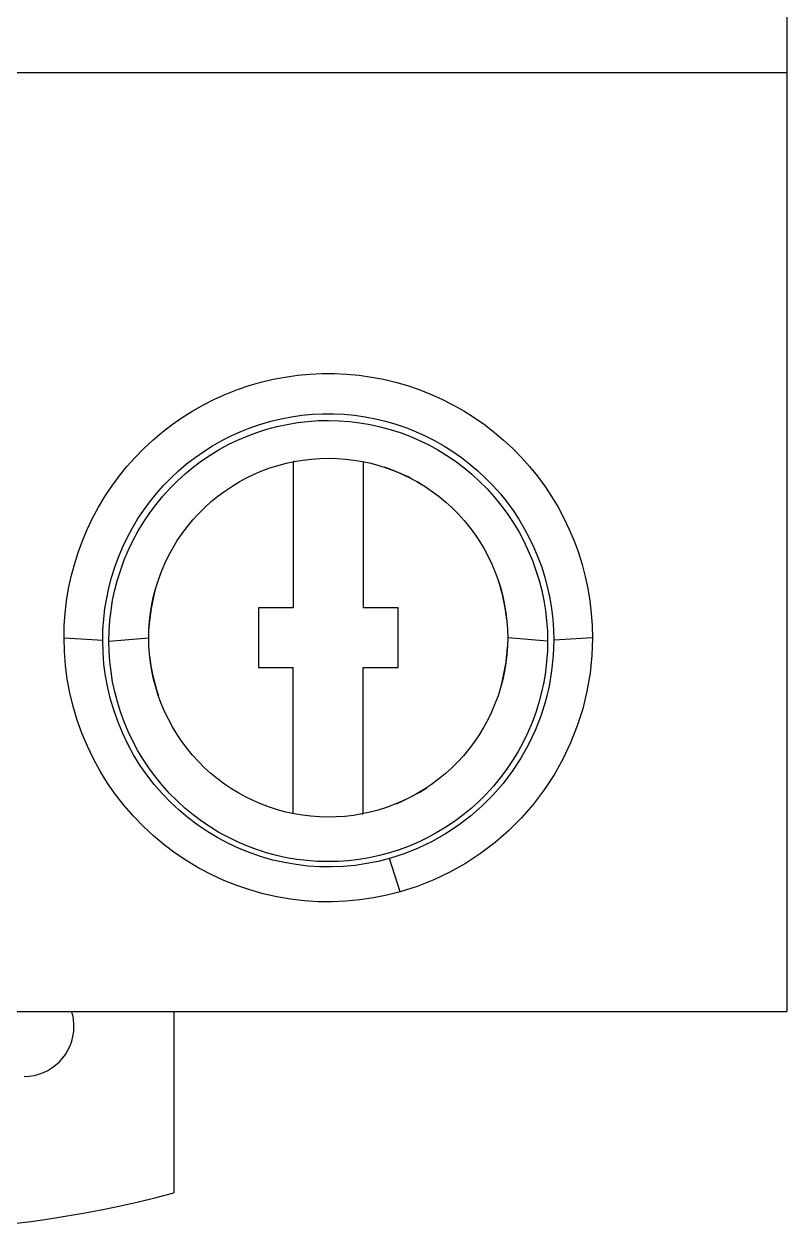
# Model space of a CAD drawing. Header units: millimetres. Extents: x 1019 to 1519, y 1262 to 1448.
# Drawn here: x 1201.335 to 1202.865, y 1263.732 to 1266.153 of the extents above; entities that cross this region are included whole.
import ezdxf

# ---------------------------------------------------------------- set-up
doc = ezdxf.new("R2010")
doc.units = ezdxf.units.MM

msp = doc.modelspace()

# ---------------------------------------------------------------- linework, layer by layer
for p, q in [((1202.8649, 1266.2619), (1202.8649, 1266.0559)), ((1195.6949, 1266.0559), (1202.8649, 1266.0559)), ((1202.8649, 1266.0559), (1202.8649, 1264.1719)), ((1201.8342, 1265.4402), (1201.8585, 1265.4448)), ((1201.8585, 1265.4448), (1201.8831, 1265.4483)), ((1201.8831, 1265.4483), (1201.9078, 1265.4506)), ((1201.9078, 1265.4506), (1201.9326, 1265.4518)), ((1201.9326, 1265.4518), (1201.9574, 1265.4518)), ((1201.9574, 1265.4518), (1201.9821, 1265.4506)), ((1201.9821, 1265.4506), (1202.0068, 1265.4483)), ((1202.0068, 1265.4483), (1202.0314, 1265.4448)), ((1202.0314, 1265.4448), (1202.0558, 1265.4402)), ((1201.7627, 1265.4196), (1201.7862, 1265.4276)), ((1201.7862, 1265.4276), (1201.81, 1265.4345)), ((1201.81, 1265.4345), (1201.8342, 1265.4402)), ((1202.0558, 1265.4402), (1202.0799, 1265.4345)), ((1202.0799, 1265.4345), (1202.1037, 1265.4276)), ((1202.1037, 1265.4276), (1202.1272, 1265.4196)), ((1201.6948, 1265.3892), (1201.717, 1265.4004)), ((1201.717, 1265.4004), (1201.7396, 1265.4105)), ((1201.7396, 1265.4105), (1201.7627, 1265.4196)), ((1202.1272, 1265.4196), (1202.1503, 1265.4105)), ((1202.1503, 1265.4105), (1202.173, 1265.4004)), ((1202.173, 1265.4004), (1202.1951, 1265.3892)), ((1201.6522, 1265.3637), (1201.6732, 1265.377)), ((1201.6732, 1265.377), (1201.6948, 1265.3892)), ((1202.1951, 1265.3892), (1202.2167, 1265.3769)), ((1202.2167, 1265.3769), (1202.2377, 1265.3637)), ((1201.6121, 1265.3344), (1201.6318, 1265.3495)), ((1201.6318, 1265.3495), (1201.6522, 1265.3637)), ((1201.7894, 1265.3434), (1201.8095, 1265.3502)), ((1201.8095, 1265.3502), (1201.8298, 1265.3561)), ((1201.8298, 1265.3561), (1201.8504, 1265.3611)), ((1201.842, 1265.3455), (1201.8624, 1265.3499)), ((1201.8504, 1265.3611), (1201.8712, 1265.365)), ((1201.8624, 1265.3499), (1201.883, 1265.3534)), ((1201.8712, 1265.365), (1201.8922, 1265.368)), ((1201.883, 1265.3534), (1201.9038, 1265.3558)), ((1201.8922, 1265.368), (1201.9132, 1265.37)), ((1201.9038, 1265.3558), (1201.9247, 1265.3573)), ((1201.9132, 1265.37), (1201.9344, 1265.371)), ((1201.9247, 1265.3573), (1201.9457, 1265.3578)), ((1201.9344, 1265.371), (1201.9555, 1265.371)), ((1201.9457, 1265.3578), (1201.9666, 1265.3572)), ((1201.9555, 1265.371), (1201.9767, 1265.37)), ((1201.9666, 1265.3572), (1201.9875, 1265.3557)), ((1201.9767, 1265.37), (1201.9977, 1265.368)), ((1201.9875, 1265.3557), (1202.0083, 1265.3532)), ((1201.9977, 1265.368), (1202.0187, 1265.365)), ((1202.0083, 1265.3532), (1202.0289, 1265.3496)), ((1202.0187, 1265.365), (1202.0395, 1265.361)), ((1202.0289, 1265.3496), (1202.0492, 1265.3452)), ((1202.0395, 1265.361), (1202.0601, 1265.3561)), ((1202.0601, 1265.3561), (1202.0804, 1265.3502)), ((1202.0804, 1265.3502), (1202.1005, 1265.3434)), ((1202.2377, 1265.3637), (1202.2581, 1265.3495)), ((1202.2581, 1265.3495), (1202.2778, 1265.3343)), ((1201.5931, 1265.3183), (1201.6121, 1265.3344)), ((1201.7315, 1265.3173), (1201.7504, 1265.3269)), ((1201.7504, 1265.3269), (1201.7697, 1265.3356)), ((1201.7632, 1265.3183), (1201.7824, 1265.3265)), ((1201.7697, 1265.3356), (1201.7894, 1265.3434)), ((1201.7824, 1265.3265), (1201.8019, 1265.3337)), ((1201.8019, 1265.3337), (1201.8218, 1265.3401)), ((1201.8218, 1265.3401), (1201.842, 1265.3455)), ((1202.0492, 1265.3452), (1202.0694, 1265.3397)), ((1202.0694, 1265.3397), (1202.0892, 1265.3333)), ((1202.0892, 1265.3333), (1202.1087, 1265.326)), ((1202.1005, 1265.3434), (1202.1202, 1265.3356)), ((1202.1087, 1265.326), (1202.1278, 1265.3177)), ((1202.1202, 1265.3356), (1202.1395, 1265.3269)), ((1202.1395, 1265.3269), (1202.1584, 1265.3173)), ((1202.2778, 1265.3343), (1202.2968, 1265.3183)), ((1201.5575, 1265.2836), (1201.5749, 1265.3014)), ((1201.5749, 1265.3014), (1201.5931, 1265.3183)), ((1201.6951, 1265.2955), (1201.7131, 1265.3069)), ((1201.7083, 1265.2884), (1201.7262, 1265.2992)), ((1201.7131, 1265.3069), (1201.7315, 1265.3173)), ((1201.7262, 1265.2992), (1201.7445, 1265.3092)), ((1201.7445, 1265.3092), (1201.7632, 1265.3183)), ((1202.1278, 1265.3177), (1202.1465, 1265.3086)), ((1202.1465, 1265.3086), (1202.1648, 1265.2985)), ((1202.1584, 1265.3173), (1202.1768, 1265.3068)), ((1202.1768, 1265.3068), (1202.1948, 1265.2955)), ((1202.2968, 1265.3183), (1202.315, 1265.3013)), ((1202.315, 1265.3013), (1202.3324, 1265.2836)), ((1201.541, 1265.265), (1201.5575, 1265.2836)), ((1201.6609, 1265.2704), (1201.6777, 1265.2834)), ((1201.6742, 1265.2641), (1201.691, 1265.2766)), ((1201.6777, 1265.2834), (1201.6951, 1265.2955)), ((1201.691, 1265.2766), (1201.7083, 1265.2884)), ((1201.8607, 1265.2719), (1201.8774, 1265.2755)), ((1201.8749, 1265.2751), (1201.8749, 1264.9819)), ((1201.8774, 1265.2755), (1201.8943, 1265.2783)), ((1201.8943, 1265.2783), (1201.9113, 1265.2803)), ((1201.9113, 1265.2803), (1201.9284, 1265.2815)), ((1201.9284, 1265.2815), (1201.9455, 1265.2819)), ((1201.9455, 1265.2819), (1201.9627, 1265.2815)), ((1201.9627, 1265.2815), (1201.9798, 1265.2802)), ((1201.9798, 1265.2802), (1201.9967, 1265.2782)), ((1201.9967, 1265.2782), (1202.0136, 1265.2753)), ((1202.0136, 1265.2753), (1202.0303, 1265.2717)), ((1202.0149, 1265.2751), (1202.0149, 1264.9819)), ((1202.1648, 1265.2985), (1202.1826, 1265.2876)), ((1202.1826, 1265.2876), (1202.2, 1265.2758)), ((1202.1948, 1265.2955), (1202.2122, 1265.2833)), ((1202.2, 1265.2758), (1202.2168, 1265.2632)), ((1202.2122, 1265.2833), (1202.229, 1265.2703)), ((1202.3324, 1265.2836), (1202.3489, 1265.265)), ((1201.5253, 1265.2457), (1201.541, 1265.265)), ((1201.6292, 1265.2421), (1201.6448, 1265.2566)), ((1201.6424, 1265.2365), (1201.658, 1265.2507)), ((1201.6448, 1265.2566), (1201.6609, 1265.2704)), ((1201.658, 1265.2507), (1201.6742, 1265.2641)), ((1201.7963, 1265.2498), (1201.8119, 1265.2565)), ((1201.8119, 1265.2565), (1201.8279, 1265.2624)), ((1201.8279, 1265.2624), (1201.8442, 1265.2675)), ((1201.8442, 1265.2675), (1201.8607, 1265.2719)), ((1202.0303, 1265.2717), (1202.0467, 1265.2672)), ((1202.0467, 1265.2672), (1202.063, 1265.262)), ((1202.063, 1265.262), (1202.0789, 1265.2561)), ((1202.0789, 1265.2561), (1202.0945, 1265.2494)), ((1202.2168, 1265.2632), (1202.233, 1265.2497)), ((1202.229, 1265.2703), (1202.2451, 1265.2566)), ((1202.2451, 1265.2566), (1202.2607, 1265.2421)), ((1202.3489, 1265.265), (1202.3646, 1265.2457)), ((1201.5106, 1265.2257), (1201.5253, 1265.2457)), ((1201.6003, 1265.211), (1201.6144, 1265.2269)), ((1201.6144, 1265.2269), (1201.6292, 1265.2421)), ((1201.6274, 1265.2215), (1201.6424, 1265.2365)), ((1201.7514, 1265.2255), (1201.766, 1265.2343)), ((1201.766, 1265.2343), (1201.7809, 1265.2424)), ((1201.7809, 1265.2424), (1201.7963, 1265.2498)), ((1202.0945, 1265.2494), (1202.1099, 1265.2419)), ((1202.1099, 1265.2419), (1202.1248, 1265.2338)), ((1202.1248, 1265.2338), (1202.1394, 1265.2249)), ((1202.233, 1265.2497), (1202.2486, 1265.2354)), ((1202.2486, 1265.2354), (1202.2636, 1265.2204)), ((1202.2607, 1265.2421), (1202.2755, 1265.2268)), ((1202.2755, 1265.2268), (1202.2896, 1265.2109)), ((1202.3646, 1265.2457), (1202.3793, 1265.2256)), ((1201.484, 1265.1836), (1201.4968, 1265.2049)), ((1201.4968, 1265.2049), (1201.5106, 1265.2257)), ((1201.5869, 1265.1944), (1201.6003, 1265.211)), ((1201.5995, 1265.1894), (1201.6131, 1265.2058)), ((1201.6131, 1265.2058), (1201.6274, 1265.2215)), ((1201.7101, 1265.1948), (1201.7234, 1265.2057)), ((1201.7234, 1265.2057), (1201.7372, 1265.2159)), ((1201.7372, 1265.2159), (1201.7514, 1265.2255)), ((1202.1394, 1265.2249), (1202.1536, 1265.2153)), ((1202.1536, 1265.2153), (1202.1674, 1265.205)), ((1202.1674, 1265.205), (1202.1806, 1265.194)), ((1202.2636, 1265.2204), (1202.2779, 1265.2045)), ((1202.2779, 1265.2045), (1202.2914, 1265.188)), ((1202.2896, 1265.2109), (1202.303, 1265.1944)), ((1202.3793, 1265.2256), (1202.3931, 1265.2049)), ((1202.3931, 1265.2049), (1202.4059, 1265.1835)), ((1201.4722, 1265.1616), (1201.484, 1265.1836)), ((1201.5743, 1265.1772), (1201.5869, 1265.1944)), ((1201.5868, 1265.1722), (1201.5995, 1265.1894)), ((1201.6851, 1265.1711), (1201.6974, 1265.1833)), ((1201.6974, 1265.1833), (1201.7101, 1265.1948)), ((1202.1806, 1265.194), (1202.1934, 1265.1824)), ((1202.1934, 1265.1824), (1202.2057, 1265.1702)), ((1202.2914, 1265.188), (1202.3041, 1265.1708)), ((1202.303, 1265.1944), (1202.3156, 1265.1772)), ((1202.4059, 1265.1835), (1202.4177, 1265.1616)), ((1201.4615, 1265.1391), (1201.4722, 1265.1616)), ((1201.5516, 1265.1411), (1201.5626, 1265.1594)), ((1201.5626, 1265.1594), (1201.5743, 1265.1772)), ((1201.5637, 1265.1362), (1201.5748, 1265.1545)), ((1201.5748, 1265.1545), (1201.5868, 1265.1722)), ((1201.6623, 1265.1449), (1201.6734, 1265.1583)), ((1201.6734, 1265.1583), (1201.6851, 1265.1711)), ((1202.2057, 1265.1702), (1202.2173, 1265.1573)), ((1202.2173, 1265.1573), (1202.2284, 1265.1438)), ((1202.3041, 1265.1708), (1202.316, 1265.153)), ((1202.3156, 1265.1772), (1202.3273, 1265.1594)), ((1202.3273, 1265.1594), (1202.3383, 1265.1411)), ((1202.4177, 1265.1616), (1202.4284, 1265.1391)), ((1201.4518, 1265.1162), (1201.4615, 1265.1391)), ((1201.5416, 1265.1223), (1201.5516, 1265.1411)), ((1201.5535, 1265.1173), (1201.5637, 1265.1362)), ((1201.6421, 1265.1166), (1201.6519, 1265.131)), ((1201.6519, 1265.131), (1201.6623, 1265.1449)), ((1202.2284, 1265.1438), (1202.2388, 1265.1298)), ((1202.2388, 1265.1298), (1202.2486, 1265.1154)), ((1202.316, 1265.153), (1202.327, 1265.1346)), ((1202.327, 1265.1346), (1202.3371, 1265.1157)), ((1202.3383, 1265.1411), (1202.3483, 1265.1223)), ((1202.4284, 1265.1391), (1202.4381, 1265.1161)), ((1201.4432, 1265.0928), (1201.4518, 1265.1162)), ((1201.5324, 1265.1031), (1201.5416, 1265.1223)), ((1201.5442, 1265.098), (1201.5535, 1265.1173)), ((1201.633, 1265.1017), (1201.6421, 1265.1166)), ((1202.2486, 1265.1154), (1202.2576, 1265.1004)), ((1202.3371, 1265.1157), (1202.3463, 1265.0964)), ((1202.3483, 1265.1223), (1202.3575, 1265.103)), ((1202.4381, 1265.1161), (1202.4467, 1265.0927)), ((1201.4357, 1265.069), (1201.4432, 1265.0928)), ((1201.5168, 1265.0633), (1201.5241, 1265.0834)), ((1201.5241, 1265.0834), (1201.5324, 1265.1031)), ((1201.5359, 1265.0783), (1201.5442, 1265.098)), ((1201.6171, 1265.0706), (1201.6247, 1265.0863)), ((1201.6247, 1265.0863), (1201.633, 1265.1017)), ((1202.2576, 1265.1004), (1202.2658, 1265.085)), ((1202.2658, 1265.085), (1202.2733, 1265.0693)), ((1202.3463, 1265.0964), (1202.3545, 1265.0768)), ((1202.3575, 1265.103), (1202.3657, 1265.0833)), ((1202.3657, 1265.0833), (1202.3731, 1265.0633)), ((1202.4467, 1265.0927), (1202.4541, 1265.0689)), ((1201.4294, 1265.0449), (1201.4357, 1265.069)), ((1201.5104, 1265.0429), (1201.5168, 1265.0633)), ((1201.5222, 1265.0381), (1201.5286, 1265.0583)), ((1201.5286, 1265.0583), (1201.5359, 1265.0783)), ((1201.6103, 1265.0546), (1201.6171, 1265.0706)), ((1202.2733, 1265.0693), (1202.2801, 1265.0534)), ((1202.3545, 1265.0768), (1202.3617, 1265.0569)), ((1202.3617, 1265.0569), (1202.368, 1265.0369)), ((1202.3731, 1265.0633), (1202.3795, 1265.0429)), ((1202.4541, 1265.0689), (1202.4605, 1265.0448)), ((1201.4242, 1265.0205), (1201.4294, 1265.0449)), ((1201.505, 1265.0222), (1201.5104, 1265.0429)), ((1201.5169, 1265.0177), (1201.5222, 1265.0381)), ((1201.5991, 1265.0219), (1201.6043, 1265.0383)), ((1201.6043, 1265.0383), (1201.6103, 1265.0546)), ((1202.2801, 1265.0534), (1202.286, 1265.0372)), ((1202.286, 1265.0372), (1202.2911, 1265.021)), ((1202.368, 1265.0369), (1202.3732, 1265.0168)), ((1202.3795, 1265.0429), (1202.3849, 1265.0222)), ((1202.4605, 1265.0448), (1202.4657, 1265.0205)), ((1201.4201, 1264.996), (1201.4242, 1265.0205)), ((1201.5005, 1265.0013), (1201.505, 1265.0222)), ((1201.5125, 1264.9972), (1201.5169, 1265.0177)), ((1201.5947, 1265.0053), (1201.5991, 1265.0219)), ((1202.2911, 1265.021), (1202.2953, 1265.0046)), ((1202.3732, 1265.0168), (1202.3774, 1264.9965)), ((1202.3849, 1265.0222), (1202.3893, 1265.0013)), ((1202.4657, 1265.0205), (1202.4697, 1264.9959)), ((1201.4172, 1264.9713), (1201.4201, 1264.996)), ((1201.4971, 1264.9803), (1201.5005, 1265.0013)), ((1201.5092, 1264.9767), (1201.5125, 1264.9972)), ((1201.5884, 1264.972), (1201.5912, 1264.9887)), ((1201.5912, 1264.9887), (1201.5947, 1265.0053)), ((1202.2953, 1265.0046), (1202.2988, 1264.9881)), ((1202.2988, 1264.9881), (1202.3015, 1264.9716)), ((1202.3774, 1264.9965), (1202.3807, 1264.9762)), ((1202.3893, 1265.0013), (1202.3928, 1264.9803)), ((1202.4697, 1264.9959), (1202.4726, 1264.9713)), ((1201.4155, 1264.9466), (1201.4172, 1264.9713)), ((1201.4946, 1264.9591), (1201.4971, 1264.9803)), ((1201.5068, 1264.9561), (1201.5092, 1264.9767)), ((1201.5865, 1264.9553), (1201.5884, 1264.972)), ((1201.8049, 1264.9819), (1201.8049, 1264.8619)), ((1201.8749, 1264.9819), (1201.8049, 1264.9819)), ((1202.0849, 1264.9819), (1202.0149, 1264.9819)), ((1202.0849, 1264.8619), (1202.0849, 1264.9819)), ((1202.3015, 1264.9716), (1202.3034, 1264.955)), ((1202.3807, 1264.9762), (1202.3831, 1264.9559)), ((1202.3928, 1264.9803), (1202.3953, 1264.9591)), ((1202.4726, 1264.9713), (1202.4744, 1264.9466)), ((1201.4149, 1264.9219), (1201.4155, 1264.9466)), ((1201.4926, 1264.9168), (1201.4931, 1264.9379)), ((1201.4931, 1264.9379), (1201.4946, 1264.9591)), ((1201.5049, 1264.9152), (1201.5054, 1264.9356)), ((1201.5054, 1264.9356), (1201.5068, 1264.9561)), ((1201.5849, 1264.9219), (1201.5853, 1264.9386)), ((1201.5853, 1264.9386), (1201.5865, 1264.9553)), ((1202.3034, 1264.955), (1202.3045, 1264.9385)), ((1202.3045, 1264.9385), (1202.3049, 1264.9219)), ((1202.3831, 1264.9559), (1202.3845, 1264.9355)), ((1202.3845, 1264.9355), (1202.3849, 1264.9152)), ((1202.3953, 1264.9591), (1202.3968, 1264.9379)), ((1202.3968, 1264.9379), (1202.3972, 1264.9168)), ((1202.4744, 1264.9466), (1202.4749, 1264.9219)), ((1201.4156, 1264.8942), (1201.4149, 1264.9219)), ((1201.4149, 1264.9219), (1201.4926, 1264.9168)), ((1201.4932, 1264.893), (1201.4926, 1264.9168)), ((1201.5049, 1264.9152), (1201.5849, 1264.9219)), ((1201.5054, 1264.8947), (1201.505, 1264.9152)), ((1201.5853, 1264.9053), (1201.5849, 1264.9219)), ((1202.3049, 1264.9219), (1202.3045, 1264.9052)), ((1202.3849, 1264.9152), (1202.3049, 1264.9219)), ((1202.3849, 1264.9152), (1202.3845, 1264.8946)), ((1202.3972, 1264.9168), (1202.3962, 1264.8861)), ((1202.4749, 1264.9219), (1202.3972, 1264.9168)), ((1202.4749, 1264.9219), (1202.4738, 1264.8862)), ((1201.4178, 1264.8664), (1201.4156, 1264.8942)), ((1201.4951, 1264.8691), (1201.4932, 1264.893)), ((1201.5068, 1264.8743), (1201.5054, 1264.8947)), ((1201.5865, 1264.8887), (1201.5853, 1264.9053)), ((1201.5884, 1264.8721), (1201.5865, 1264.8887)), ((1202.3034, 1264.8885), (1202.3014, 1264.8717)), ((1202.3045, 1264.9052), (1202.3034, 1264.8885)), ((1202.3845, 1264.8946), (1202.383, 1264.874)), ((1201.4215, 1264.8387), (1201.4178, 1264.8664)), ((1201.4982, 1264.8453), (1201.4951, 1264.8691)), ((1201.5092, 1264.8539), (1201.5068, 1264.8743)), ((1201.5911, 1264.8555), (1201.5884, 1264.8721)), ((1202.3014, 1264.8717), (1202.2987, 1264.855)), ((1202.383, 1264.874), (1202.3806, 1264.8534)), ((1202.3962, 1264.8861), (1202.3931, 1264.8554)), ((1202.4738, 1264.8862), (1202.4701, 1264.8504)), ((1201.4267, 1264.8111), (1201.4215, 1264.8387)), ((1201.5027, 1264.8216), (1201.4982, 1264.8453)), ((1201.5125, 1264.8335), (1201.5092, 1264.8539)), ((1201.5946, 1264.839), (1201.5911, 1264.8555)), ((1201.5989, 1264.8225), (1201.5946, 1264.839)), ((1201.8049, 1264.8619), (1201.8749, 1264.8619)), ((1201.8749, 1264.5688), (1201.8749, 1264.8619)), ((1202.0149, 1264.5688), (1202.0149, 1264.8619)), ((1202.0149, 1264.8619), (1202.0849, 1264.8619)), ((1202.2987, 1264.855), (1202.2951, 1264.8383)), ((1202.3806, 1264.8534), (1202.3773, 1264.8328)), ((1202.3931, 1264.8554), (1202.3879, 1264.8248)), ((1202.4701, 1264.8504), (1202.464, 1264.8147)), ((1201.5083, 1264.7981), (1201.5027, 1264.8216)), ((1201.5168, 1264.8132), (1201.5125, 1264.8335)), ((1201.604, 1264.8062), (1201.5989, 1264.8225)), ((1202.2907, 1264.8216), (1202.2855, 1264.8052)), ((1202.2951, 1264.8383), (1202.2907, 1264.8216)), ((1202.3773, 1264.8328), (1202.3729, 1264.8123)), ((1202.3879, 1264.8248), (1202.3806, 1264.7945)), ((1202.464, 1264.8147), (1202.4554, 1264.7795)), ((1201.4333, 1264.7837), (1201.4267, 1264.8111)), ((1201.5152, 1264.775), (1201.5083, 1264.7981)), ((1201.522, 1264.793), (1201.5168, 1264.8132)), ((1201.5283, 1264.7729), (1201.522, 1264.793)), ((1201.61, 1264.79), (1201.604, 1264.8062)), ((1202.2855, 1264.8052), (1202.2794, 1264.7889)), ((1202.3675, 1264.7919), (1202.3611, 1264.7716)), ((1202.3729, 1264.8123), (1202.3675, 1264.7919)), ((1202.3806, 1264.7945), (1202.3712, 1264.7648)), ((1201.4413, 1264.7567), (1201.4333, 1264.7837)), ((1201.5233, 1264.7522), (1201.5152, 1264.775)), ((1201.5355, 1264.753), (1201.5283, 1264.7729)), ((1201.6167, 1264.7741), (1201.61, 1264.79)), ((1201.6243, 1264.7584), (1201.6167, 1264.7741)), ((1202.2726, 1264.7728), (1202.265, 1264.7571)), ((1202.2794, 1264.7889), (1202.2726, 1264.7728)), ((1202.3611, 1264.7716), (1202.3538, 1264.7516)), ((1202.4554, 1264.7795), (1202.4445, 1264.7449)), ((1201.4508, 1264.7302), (1201.4413, 1264.7567)), ((1201.5326, 1264.7299), (1201.5233, 1264.7522)), ((1201.5438, 1264.7334), (1201.5355, 1264.753)), ((1201.6326, 1264.743), (1201.6243, 1264.7584)), ((1201.6416, 1264.728), (1201.6326, 1264.743)), ((1202.265, 1264.7571), (1202.2566, 1264.7418)), ((1202.3538, 1264.7516), (1202.3454, 1264.7319)), ((1202.3712, 1264.7648), (1202.3599, 1264.7358)), ((1202.4445, 1264.7449), (1202.4312, 1264.7111)), ((1201.4617, 1264.7042), (1201.4508, 1264.7302)), ((1201.543, 1264.7081), (1201.5326, 1264.7299)), ((1201.553, 1264.7141), (1201.5438, 1264.7334)), ((1201.6514, 1264.7135), (1201.6416, 1264.728)), ((1202.2475, 1264.7269), (1202.2377, 1264.7124)), ((1202.2566, 1264.7418), (1202.2475, 1264.7269)), ((1202.3454, 1264.7319), (1202.3361, 1264.7125)), ((1202.3599, 1264.7358), (1202.3466, 1264.7077)), ((1201.474, 1264.6789), (1201.4617, 1264.7042)), ((1201.5546, 1264.6869), (1201.543, 1264.7081)), ((1201.5632, 1264.6952), (1201.553, 1264.7141)), ((1201.5742, 1264.6768), (1201.5632, 1264.6952)), ((1201.6618, 1264.6995), (1201.6514, 1264.7135)), ((1201.6729, 1264.6861), (1201.6618, 1264.6995)), ((1202.2272, 1264.6985), (1202.2161, 1264.6851)), ((1202.2377, 1264.7124), (1202.2272, 1264.6985)), ((1202.3259, 1264.6937), (1202.3147, 1264.6753)), ((1202.3361, 1264.7125), (1202.3259, 1264.6937)), ((1202.3466, 1264.7077), (1202.3314, 1264.6805)), ((1202.4312, 1264.7111), (1202.4156, 1264.6783)), ((1201.4875, 1264.6542), (1201.474, 1264.6789)), ((1201.5673, 1264.6664), (1201.5546, 1264.6869)), ((1201.5861, 1264.6589), (1201.5742, 1264.6768)), ((1201.6846, 1264.6733), (1201.6729, 1264.6861)), ((1201.6969, 1264.661), (1201.6846, 1264.6733)), ((1202.2044, 1264.6723), (1202.1921, 1264.6602)), ((1202.2161, 1264.6851), (1202.2044, 1264.6723)), ((1202.3147, 1264.6753), (1202.3027, 1264.6576)), ((1202.3314, 1264.6805), (1202.3144, 1264.6545)), ((1202.4156, 1264.6783), (1202.3979, 1264.6467)), ((1201.5024, 1264.6303), (1201.4875, 1264.6542)), ((1201.5811, 1264.6466), (1201.5673, 1264.6664)), ((1201.5959, 1264.6276), (1201.5811, 1264.6466)), ((1201.5989, 1264.6418), (1201.5861, 1264.6589)), ((1201.7097, 1264.6494), (1201.6969, 1264.661)), ((1201.723, 1264.6385), (1201.7097, 1264.6494)), ((1202.1793, 1264.6487), (1202.166, 1264.6378)), ((1202.1921, 1264.6602), (1202.1793, 1264.6487)), ((1202.3027, 1264.6576), (1202.2899, 1264.6405)), ((1202.3144, 1264.6545), (1202.2957, 1264.6297)), ((1202.3979, 1264.6467), (1202.378, 1264.6164)), ((1201.5185, 1264.6072), (1201.5024, 1264.6303)), ((1201.6116, 1264.6094), (1201.5959, 1264.6276)), ((1201.6125, 1264.6252), (1201.5989, 1264.6418)), ((1201.6268, 1264.6094), (1201.6125, 1264.6252)), ((1201.7367, 1264.6282), (1201.723, 1264.6385)), ((1201.7509, 1264.6187), (1201.7367, 1264.6282)), ((1202.1522, 1264.6276), (1202.138, 1264.6181)), ((1202.166, 1264.6378), (1202.1522, 1264.6276)), ((1202.2763, 1264.624), (1202.262, 1264.6083)), ((1202.2957, 1264.6297), (1202.2754, 1264.6062)), ((1202.2899, 1264.6405), (1202.2763, 1264.624)), ((1201.5358, 1264.585), (1201.5185, 1264.6072)), ((1201.6283, 1264.592), (1201.6116, 1264.6094)), ((1201.6418, 1264.5944), (1201.6268, 1264.6094)), ((1201.7655, 1264.6098), (1201.7509, 1264.6187)), ((1201.7805, 1264.6017), (1201.7655, 1264.6098)), ((1201.7958, 1264.5943), (1201.7805, 1264.6017)), ((1202.1085, 1264.6012), (1202.0931, 1264.5939)), ((1202.1234, 1264.6093), (1202.1085, 1264.6012)), ((1202.138, 1264.6181), (1202.1234, 1264.6093)), ((1202.262, 1264.6083), (1202.247, 1264.5934)), ((1202.2754, 1264.6062), (1202.2536, 1264.5843)), ((1202.378, 1264.6164), (1202.3561, 1264.5875)), ((1201.5542, 1264.5638), (1201.5358, 1264.585)), ((1201.6458, 1264.5756), (1201.6283, 1264.592)), ((1201.6574, 1264.5801), (1201.6418, 1264.5944)), ((1201.6641, 1264.5602), (1201.6458, 1264.5756)), ((1201.6737, 1264.5667), (1201.6574, 1264.5801)), ((1201.8114, 1264.5876), (1201.7958, 1264.5943)), ((1201.8273, 1264.5817), (1201.8114, 1264.5876)), ((1201.8435, 1264.5765), (1201.8273, 1264.5817)), ((1201.8599, 1264.5721), (1201.8435, 1264.5765)), ((1202.0453, 1264.5762), (1202.0289, 1264.5719)), ((1202.0615, 1264.5813), (1202.0453, 1264.5762)), ((1202.0775, 1264.5872), (1202.0615, 1264.5813)), ((1202.0931, 1264.5939), (1202.0775, 1264.5872)), ((1202.2314, 1264.5792), (1202.2151, 1264.5658)), ((1202.2536, 1264.5843), (1202.2303, 1264.5639)), ((1202.247, 1264.5934), (1202.2314, 1264.5792)), ((1202.3561, 1264.5875), (1202.3323, 1264.5602)), ((1201.5737, 1264.5437), (1201.5542, 1264.5638)), ((1201.6833, 1264.5458), (1201.6641, 1264.5602)), ((1201.6905, 1264.5541), (1201.6737, 1264.5667)), ((1201.7078, 1264.5423), (1201.6905, 1264.5541)), ((1201.8766, 1264.5685), (1201.8599, 1264.5721)), ((1201.8934, 1264.5656), (1201.8766, 1264.5685)), ((1201.9103, 1264.5636), (1201.8934, 1264.5656)), ((1201.9273, 1264.5624), (1201.9103, 1264.5636)), ((1201.9444, 1264.5619), (1201.9273, 1264.5624)), ((1201.9614, 1264.5623), (1201.9444, 1264.5619)), ((1201.9785, 1264.5635), (1201.9614, 1264.5623)), ((1201.9954, 1264.5655), (1201.9785, 1264.5635)), ((1202.0122, 1264.5683), (1201.9954, 1264.5655)), ((1202.0289, 1264.5719), (1202.0122, 1264.5683)), ((1202.1983, 1264.5533), (1202.1809, 1264.5416)), ((1202.2151, 1264.5658), (1202.1983, 1264.5533)), ((1202.2303, 1264.5639), (1202.2057, 1264.5452)), ((1202.3323, 1264.5602), (1202.3067, 1264.5346)), ((1201.5942, 1264.5245), (1201.5737, 1264.5437)), ((1201.6157, 1264.5066), (1201.5942, 1264.5245)), ((1201.7031, 1264.5324), (1201.6833, 1264.5458)), ((1201.7236, 1264.5201), (1201.7031, 1264.5324)), ((1201.7257, 1264.5314), (1201.7078, 1264.5423)), ((1201.744, 1264.5214), (1201.7257, 1264.5314)), ((1202.1631, 1264.5308), (1202.1448, 1264.5209)), ((1202.18, 1264.5282), (1202.1531, 1264.513)), ((1202.1809, 1264.5416), (1202.1631, 1264.5308)), ((1202.2057, 1264.5452), (1202.18, 1264.5282)), ((1202.3067, 1264.5346), (1202.2795, 1264.5109)), ((1201.6381, 1264.4898), (1201.6157, 1264.5066)), ((1201.7447, 1264.5089), (1201.7236, 1264.5201)), ((1201.7627, 1264.5123), (1201.744, 1264.5214)), ((1201.7663, 1264.4989), (1201.7447, 1264.5089)), ((1201.7818, 1264.5041), (1201.7627, 1264.5123)), ((1201.8012, 1264.4968), (1201.7818, 1264.5041)), ((1202.107, 1264.5037), (1202.0875, 1264.4964)), ((1202.1261, 1264.5118), (1202.107, 1264.5037)), ((1202.1531, 1264.513), (1202.1254, 1264.4997)), ((1202.1448, 1264.5209), (1202.1261, 1264.5118)), ((1202.2795, 1264.5109), (1202.2507, 1264.489)), ((1201.6614, 1264.4742), (1201.6381, 1264.4898)), ((1201.7884, 1264.49), (1201.7663, 1264.4989)), ((1201.811, 1264.4823), (1201.7884, 1264.49)), ((1201.821, 1264.4905), (1201.8012, 1264.4968)), ((1201.8338, 1264.4758), (1201.811, 1264.4823)), ((1201.8411, 1264.4851), (1201.821, 1264.4905)), ((1201.857, 1264.4706), (1201.8338, 1264.4758)), ((1201.8614, 1264.4806), (1201.8411, 1264.4851)), ((1201.8819, 1264.4771), (1201.8614, 1264.4806)), ((1201.9026, 1264.4746), (1201.8819, 1264.4771)), ((1202.0066, 1264.4769), (1201.9859, 1264.4745)), ((1202.0272, 1264.4804), (1202.0066, 1264.4769)), ((1202.0475, 1264.4848), (1202.0272, 1264.4804)), ((1202.0681, 1264.4791), (1202.0454, 1264.4732)), ((1202.0676, 1264.4901), (1202.0475, 1264.4848)), ((1202.0875, 1264.4964), (1202.0676, 1264.4901)), ((1202.097, 1264.4884), (1202.0681, 1264.4791)), ((1202.0894, 1264.412), (1202.0681, 1264.4791)), ((1202.1254, 1264.4997), (1202.097, 1264.4884)), ((1202.2507, 1264.489), (1202.2205, 1264.4692)), ((1201.6854, 1264.4598), (1201.6614, 1264.4742)), ((1201.7101, 1264.4468), (1201.6854, 1264.4598)), ((1201.8804, 1264.4666), (1201.857, 1264.4706)), ((1201.904, 1264.4638), (1201.8804, 1264.4666)), ((1201.9234, 1264.4731), (1201.9026, 1264.4746)), ((1201.9277, 1264.4622), (1201.904, 1264.4638)), ((1201.9442, 1264.4726), (1201.9234, 1264.4731)), ((1201.9514, 1264.462), (1201.9277, 1264.4622)), ((1201.9651, 1264.473), (1201.9442, 1264.4726)), ((1201.9752, 1264.4629), (1201.9514, 1264.462)), ((1201.9859, 1264.4745), (1201.9651, 1264.473)), ((1201.9988, 1264.4651), (1201.9752, 1264.4629)), ((1202.0223, 1264.4686), (1201.9988, 1264.4651)), ((1202.0454, 1264.4732), (1202.0223, 1264.4686)), ((1202.1891, 1264.4515), (1202.1566, 1264.436)), ((1202.2205, 1264.4692), (1202.1891, 1264.4515)), ((1201.7355, 1264.4351), (1201.7101, 1264.4468)), ((1201.7614, 1264.4247), (1201.7355, 1264.4351)), ((1202.1566, 1264.436), (1202.1233, 1264.4228)), ((1201.7878, 1264.4158), (1201.7614, 1264.4247)), ((1201.8146, 1264.4082), (1201.7878, 1264.4158)), ((1201.8418, 1264.4021), (1201.8146, 1264.4082)), ((1202.0628, 1264.4052), (1202.0356, 1264.3997)), ((1202.0894, 1264.412), (1202.0628, 1264.4052)), ((1202.1233, 1264.4228), (1202.0894, 1264.412)), ((1201.8692, 1264.3974), (1201.8418, 1264.4021)), ((1201.8969, 1264.3941), (1201.8692, 1264.3974)), ((1201.9247, 1264.3923), (1201.8969, 1264.3941)), ((1201.9526, 1264.392), (1201.9247, 1264.3923)), ((1201.9804, 1264.3931), (1201.9526, 1264.392)), ((1202.0081, 1264.3957), (1201.9804, 1264.3931)), ((1202.0356, 1264.3997), (1202.0081, 1264.3957)), ((1195.6949, 1264.1719), (1202.8649, 1264.1719)), ((1201.6349, 1264.1719), (1201.6349, 1263.8084))]:
    msp.add_line(p, q)
for centre, radius, start, end in [((1201.9449, 1264.9219), 0.36, 100.8405, 101.1543), ((1201.9449, 1264.9219), 0.36, 58.664, 71.739), ((1201.9449, 1264.9219), 0.36, 5.7004, 18.7769), ((1201.9449, 1264.9219), 0.36, 164.0973, 177.1062), ((1201.9449, 1264.9219), 0.36, 344.0146, 357.0595), ((1201.9449, 1264.9219), 0.36, 185.7537, 198.8652), ((1201.9449, 1264.9219), 0.36, 314.7316, 315.3754), ((1201.9449, 1264.9219), 0.36, 292.2838, 303.4583), ((1201.9449, 1264.9219), 0.36, 280.7439, 281.1129), ((1201.3349, 1264.1419), 0.1, 0, 17.4576), ((1201.3349, 1264.1419), 0.1, 270, 0), ((1201.0599, 1265.9319), 2.2, 254.849, 285.151)]:
    msp.add_arc(centre, radius, start, end)

doc.saveas('drawing.dxf')
